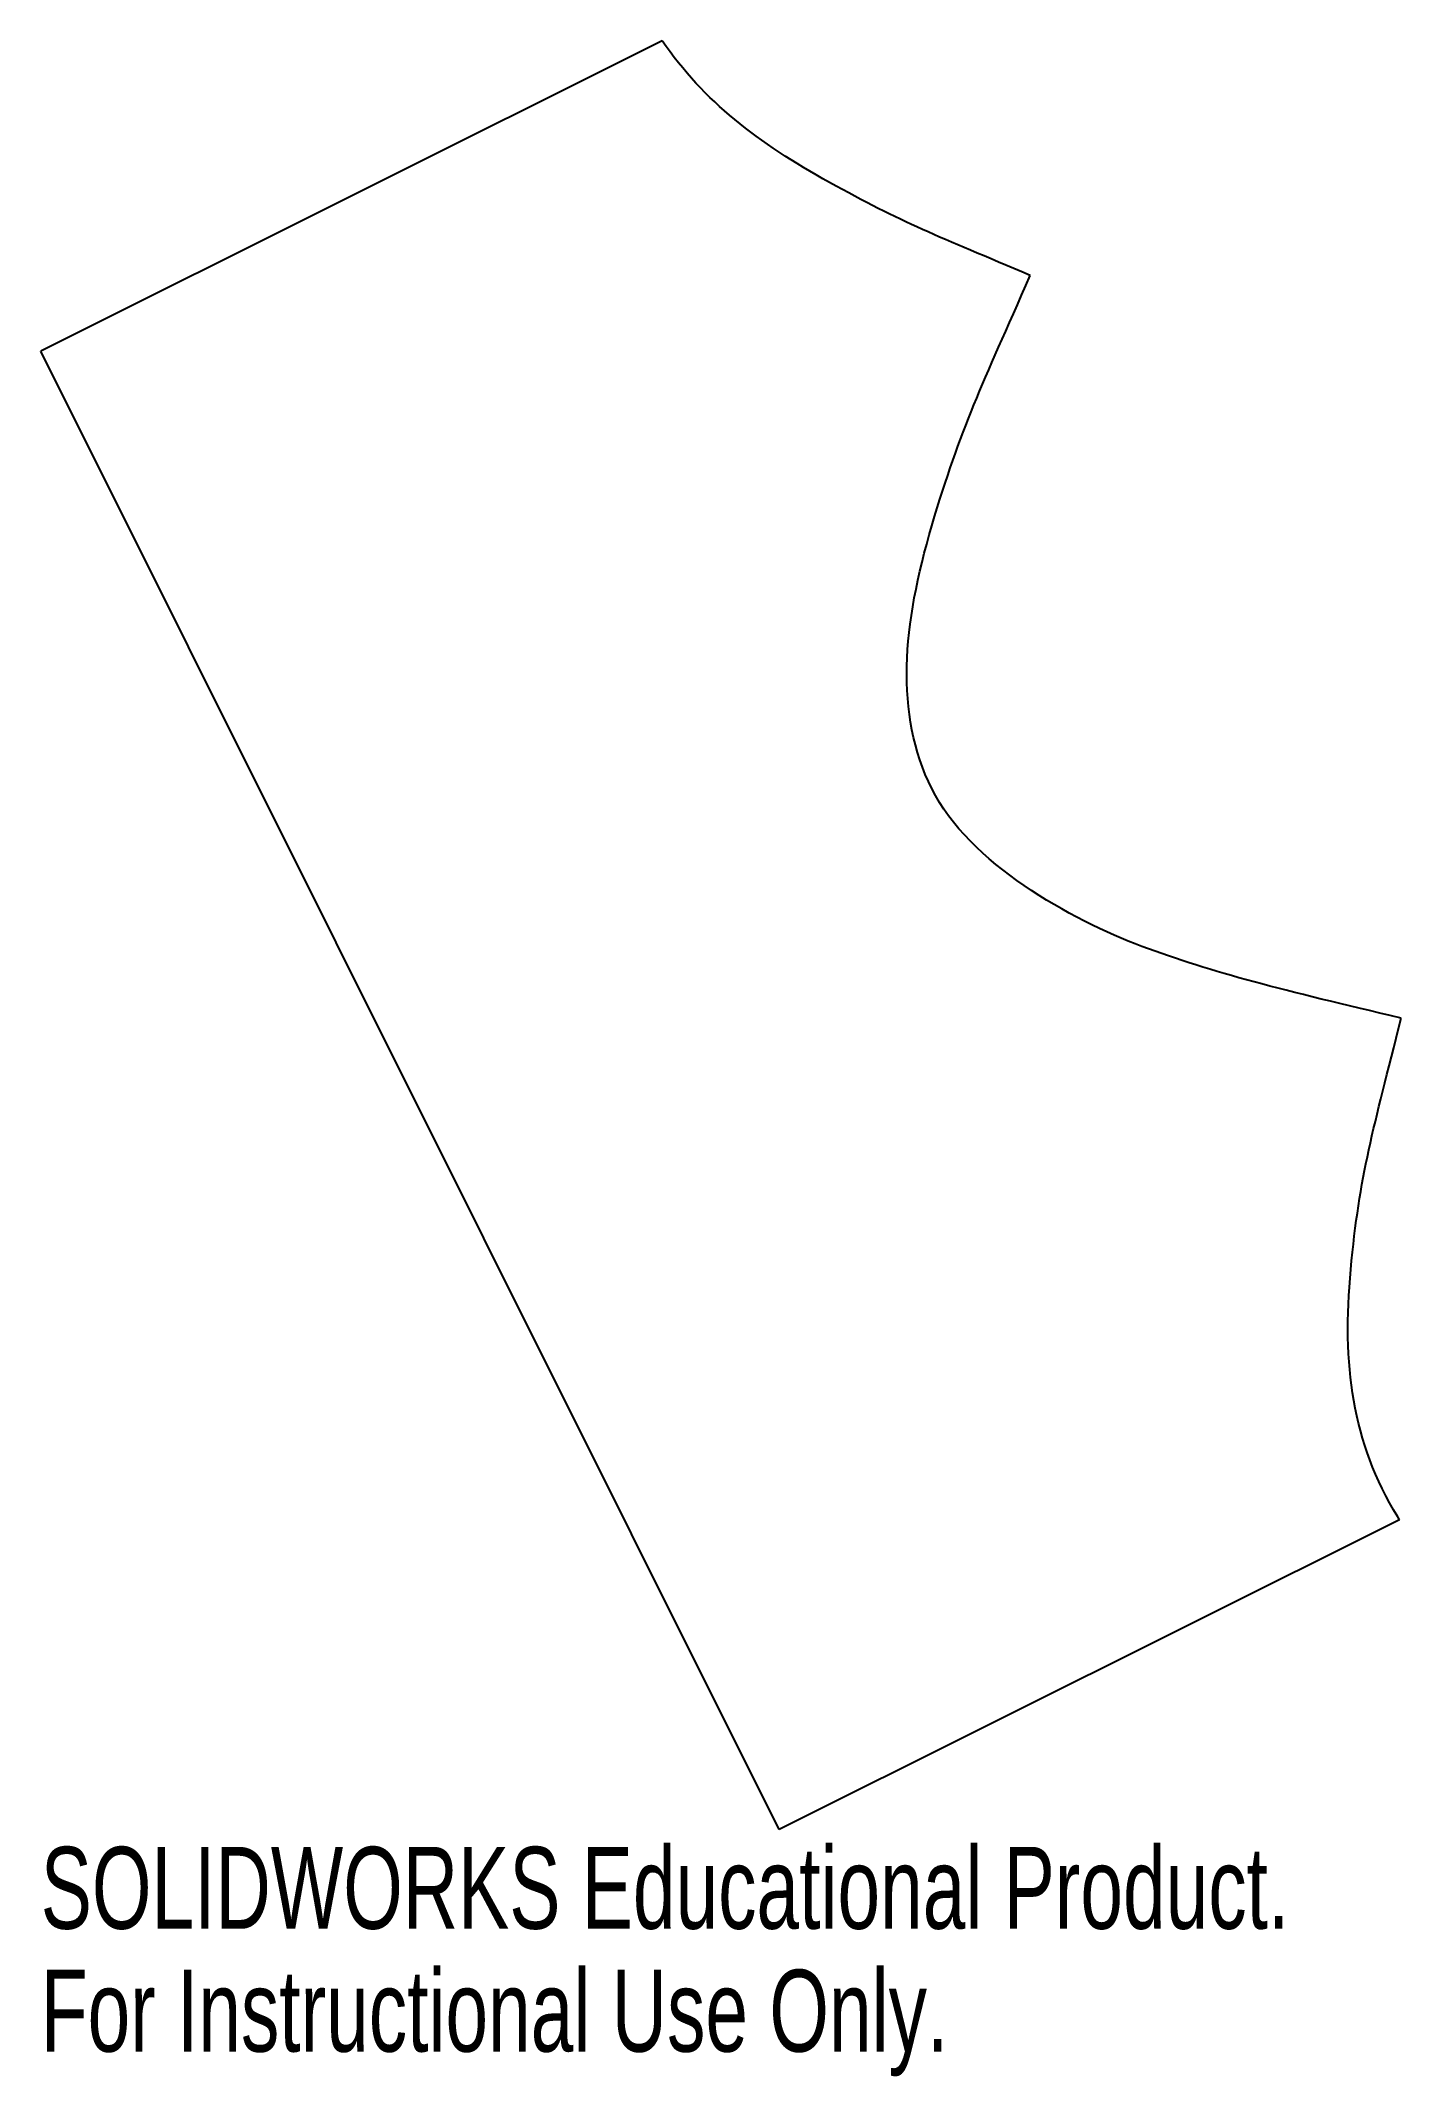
# Model space of a CAD drawing. Header units: millimetres. Extents: x 537 to 617, y 326 to 446.
import ezdxf

# ---------------------------------------------------------------- set-up
doc = ezdxf.new("R2010")
doc.units = ezdxf.units.MM
doc.styles.add('SLDTEXTSTYLE0', font='TXT', dxfattribs={"width": 0.7})

msp = doc.modelspace()

# ---------------------------------------------------------------- linework, layer by layer
at = {"color": 7, "linetype": 'Continuous', "lineweight": 25}
for p, q in [((573.84, 445.93), (537.17, 427.61)), ((580.75, 340.35), (537.17, 427.61)), ((617.35, 358.63), (580.75, 340.35)), ((617.35, 358.63), (617.26, 358.81))]:
    msp.add_line(p, q, dxfattribs=at)
for points, knots in [([(595.57, 432.08), (590.19, 434.34), (587.93, 435.22), (579.51, 439.91), (576.32, 442.32), (573.84, 445.93)], [0, 0, 0, 0, 0.5, 0.5, 1, 1, 1, 1]), ([(617.46, 388.24), (610.53, 389.87), (606.35, 390.91), (597.97, 394.04), (591.96, 397.37), (587.55, 406.21), (588.04, 411.47), (591.49, 423.14), (592.71, 425.56), (595.57, 432.08)], [0, 0, 0, 0, 0.25, 0.25, 0.5, 0.5, 0.75, 0.75, 1, 1, 1, 1]), ([(617.26, 358.81), (614.54, 363.23), (613.97, 367.82), (615, 379), (615.82, 381.7), (617.46, 388.24)], [0, 0, 0, 0, 0.5, 0.5, 1, 1, 1, 1])]:
    msp.add_open_spline(points, degree=3, knots=knots, dxfattribs=at)

# ---------------------------------------------------------------- texts
at = {"color": 7, "linetype": 'Continuous', "char_height": 4.8336, "attachment_point": 1, "style": 'SLDTEXTSTYLE0'}
for s, insert in [('SOLIDWORKS Educational Product.', (537.17, 339.33)), ('For Instructional Use Only.', (537.17, 332.08))]:
    msp.add_mtext(s, dxfattribs=dict(at, insert=insert))

doc.saveas('drawing.dxf')
